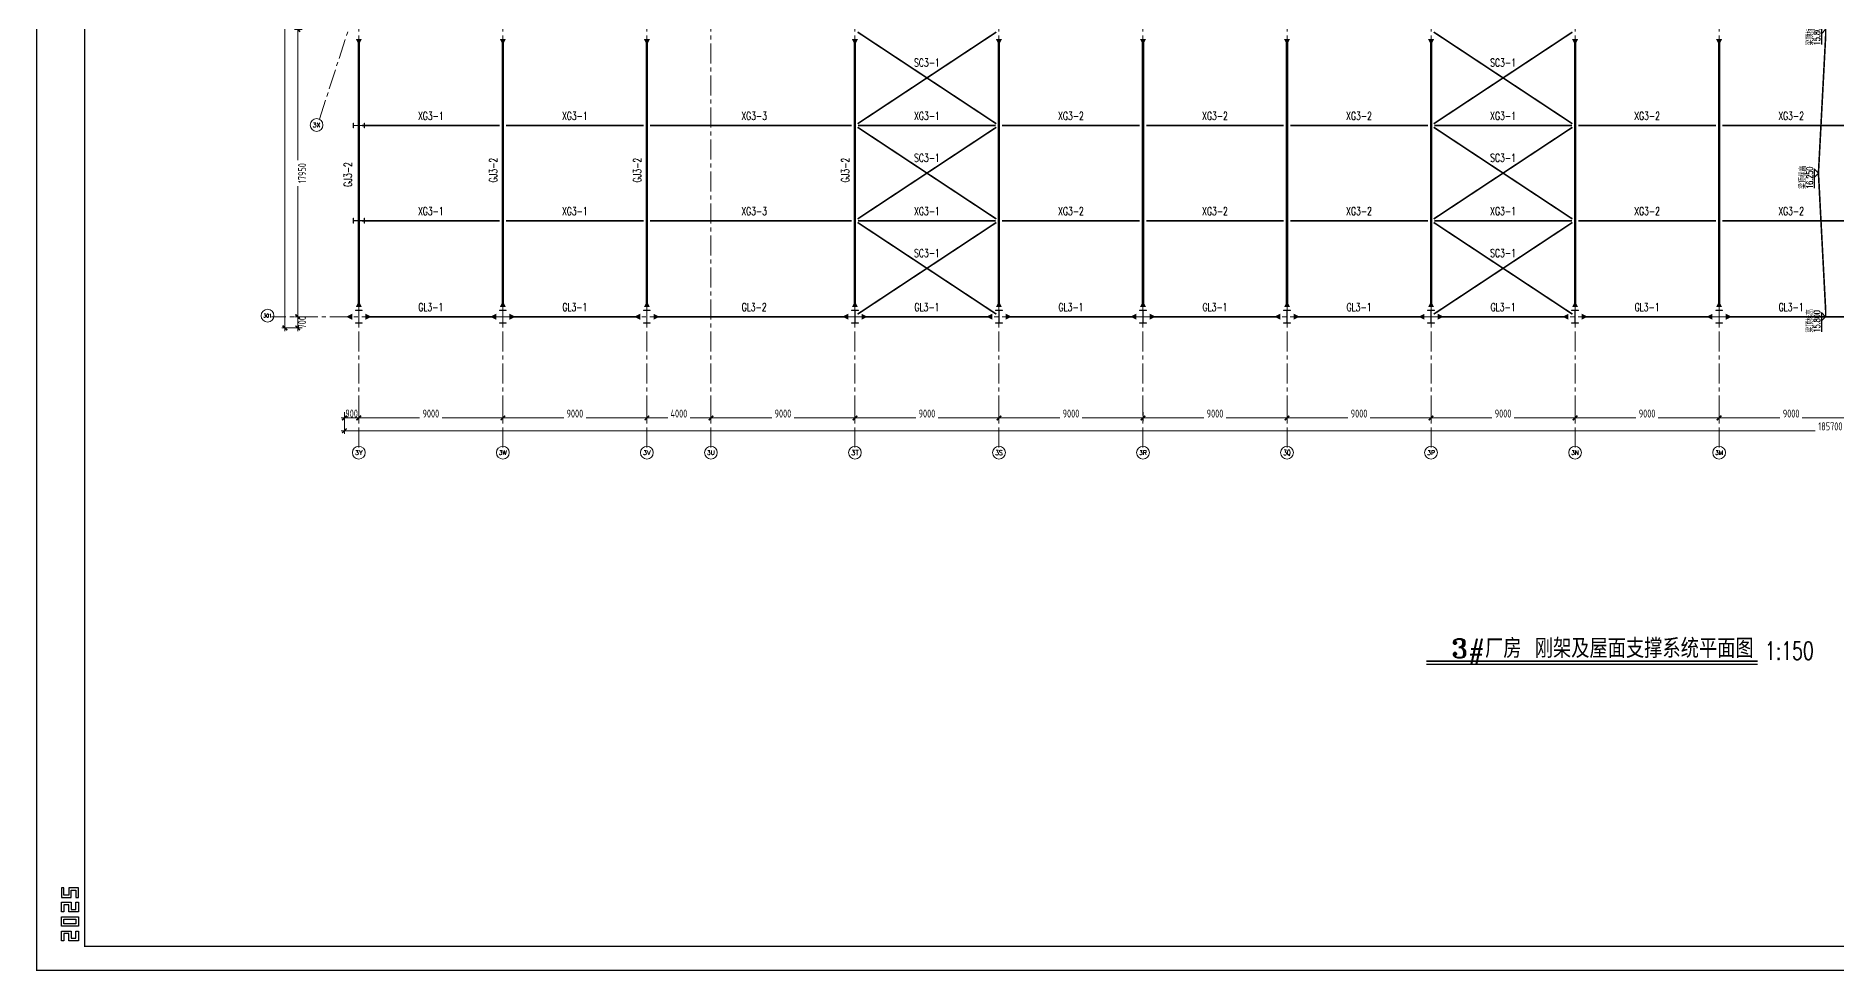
# Model space of a CAD drawing. Extents: x -1201378 to 2367219, y -619313 to 244905.
# Drawn here: x 312071 to 424606, y -296140 to -237704 of the extents above; entities that cross this region are included whole.
import ezdxf
from ezdxf.enums import TextEntityAlignment as Align

# ---------------------------------------------------------------- set-up
doc = ezdxf.new("R2010")
doc.units = 0
doc.header["$LTSCALE"] = 1000
doc.linetypes.add('CENTER', pattern=[2, 1.25, -0.25, 0.25, -0.25])
doc.layers.get('0').update_dxf_attribs({"linetype": 'CONTINUOUS'})
doc.layers.get('Defpoints').update_dxf_attribs({"linetype": 'CONTINUOUS'})
for name, color, linetype in [('0-cxFrame', 155, 'CONTINUOUS'), ('A-WINDOW', 140, 'CONTINUOUS'), ('S-BG', 131, 'CONTINUOUS'), ('S-TEXT', 21, 'CONTINUOUS')]:
    doc.layers.add(name, color=color, linetype=linetype)
for name, color, linetype, lineweight in [('0-cxText', 131, 'CONTINUOUS', 25), ('S-axis', 111, 'CONTINUOUS', 0), ('S-bea', 40, 'CONTINUOUS', 0), ('S-col', 2, 'CONTINUOUS', 0), ('S-dote', 5, 'CENTER', 0), ('THIN', 7, 'CONTINUOUS', 0), ('柱间支撑', 6, 'CENTER', 0), ('梁', 4, 'CONTINUOUS', 18)]:
    doc.layers.add(name, color=color, linetype=linetype, lineweight=lineweight)
doc.styles.add('_TCH_AXIS', font='COMPLEX', dxfattribs={"bigfont": 'GBCBIG'})
doc.styles.add('cx_tuming', font='simhei.ttf')
doc.styles.add('cx_tuqian1', font='')
doc.styles.add('SS1', font='tj-romans1.shx', dxfattribs={"width": 0.7, "bigfont": 'tj-hztxt1.shx'})
doc.styles.add('TKZ1', font='tjromant.shx', dxfattribs={"width": 0.7, "bigfont": 'tjhts.shx'})
doc.styles.add('TSSD_Dimension', font='tssdeng.shx', dxfattribs={"width": 0.7, "bigfont": 'hztxt.shx'})
doc.styles.add('TSSD_Rein', font='tj-romans1.shx', dxfattribs={"width": 0.7, "bigfont": 'tj-hztxt.shx'})
doc.styles.add('黑体', font='simhei.ttf', dxfattribs={"width": 0.8})
doc.styles.get('cx_tuqian1').set_extended_font_data('SimSun')
doc.dimstyles.new('TSSD_200_200', dxfattribs={"dimtxt": 500, "dimasz": 200, "dimexe": 200, "dimexo": 500, "dimgap": 200, "dimtad": 1, "dimdec": 0, "dimzin": 0, "dimdsep": 46, "dimtxsty": 'TSSD_Dimension', "dimblk": 'ARCHTICK', "dimcen": 0, "dimdle": 200, "dimclrt": 7, "dimadec": 0, "dimazin": 0, "dimtfac": 1, "dimtdec": 0, "dimtix": 1, "dimtmove": 2, "dimatfit": 3, "dimfxl": 1, "dimtolj": 1, "dimtzin": 0, "dimarcsym": 0})

# ---------------------------------------------------------------- blocks, each defined once
blk = doc.blocks.new('w42343243')
at = {"layer": 'S-col'}
blk.add_lwpolyline([(-165069, 621020), (-164639, 621020), (-164639, 621002), (-164848, 621002), (-164848, 620238), (-164639, 620238), (-164639, 620220), (-165069, 620220), (-165069, 620238), (-164860, 620238), (-164860, 621002), (-165069, 621002)], close=True, dxfattribs=at)
blk = doc.blocks.new('42343')
at = {"layer": 'A-WINDOW'}
for p in [(-148000, -71700), (-139000, -71700), (-130000, -71700), (-117000, -71700), (-108000, -71700), (-99000, -71700), (-90000, -71700), (-81000, -71700), (-72000, -71700), (-63000, -71700)]:
    blk.add_blockref('w42343243', p, dxfattribs=at)
blk = doc.blocks.new('_ArchTick')
at = {"color": 0, "linetype": 'ByBlock', "const_width": 0.5}
blk.add_lwpolyline([(-0.71, -0.71), (0.71, 0.71)], dxfattribs=at)
blk = doc.blocks.new('*D486')
at = {"layer": 'Defpoints', "color": 0, "transparency": 16777216}
for p in [(-268658, -360718), (-267758, -360718), (-267758, -361576)]:
    blk.add_point(p, dxfattribs=at)
at = {"layer": 'S-axis', "color": 0, "lineweight": -2, "transparency": 16777216}
for p, q in [((-268658, -361218), (-268658, -361776)), ((-267758, -361218), (-267758, -361776)), ((-268858, -361576), (-267558, -361576))]:
    blk.add_line(p, q, dxfattribs=at)
at = {"layer": 'S-axis', "color": 0, "lineweight": -2, "transparency": 16777216, "xscale": 200, "yscale": 200, "zscale": 200, "rotation": 180}
blk.add_blockref('_ArchTick', (-268658, -361576), dxfattribs=at)
at = {"layer": 'S-axis', "color": 0, "lineweight": -2, "transparency": 16777216, "xscale": 200, "yscale": 200, "zscale": 200}
blk.add_blockref('_ArchTick', (-267758, -361576), dxfattribs=at)
at = {"layer": 'S-axis', "color": 7, "transparency": 16777216, "insert": (-268208, -361301), "char_height": 500, "attachment_point": 5, "style": 'TSSD_Dimension'}
blk.add_mtext('\\A1;900', dxfattribs=at)
blk = doc.blocks.new('*D487')
at = {"layer": 'Defpoints', "color": 0, "transparency": 16777216}
for p in [(-267758, -360718), (-258758, -360718), (-258758, -361576)]:
    blk.add_point(p, dxfattribs=at)
at = {"layer": 'S-axis', "color": 0, "lineweight": -2, "transparency": 16777216}
for p, q in [((-267758, -361218), (-267758, -361776)), ((-258758, -361218), (-258758, -361776)), ((-267958, -361576), (-263957, -361576)), ((-258558, -361576), (-262560, -361576))]:
    blk.add_line(p, q, dxfattribs=at)
at = {"layer": 'S-axis', "color": 0, "lineweight": -2, "transparency": 16777216, "xscale": 200, "yscale": 200, "zscale": 200, "rotation": 180}
blk.add_blockref('_ArchTick', (-267758, -361576), dxfattribs=at)
at = {"layer": 'S-axis', "color": 0, "lineweight": -2, "transparency": 16777216, "xscale": 200, "yscale": 200, "zscale": 200}
blk.add_blockref('_ArchTick', (-258758, -361576), dxfattribs=at)
at = {"layer": 'S-axis', "color": 7, "transparency": 16777216, "insert": (-263258, -361301), "char_height": 500, "attachment_point": 5, "style": 'TSSD_Dimension'}
blk.add_mtext('\\A1;9000', dxfattribs=at)
blk = doc.blocks.new('*D488')
at = {"layer": 'Defpoints', "color": 0, "transparency": 16777216}
for p in [(-258758, -360718), (-249758, -360718), (-249758, -361576)]:
    blk.add_point(p, dxfattribs=at)
at = {"layer": 'S-axis', "color": 0, "lineweight": -2, "transparency": 16777216}
for p, q in [((-258758, -361218), (-258758, -361776)), ((-249758, -361218), (-249758, -361776)), ((-258958, -361576), (-254957, -361576)), ((-249558, -361576), (-253560, -361576))]:
    blk.add_line(p, q, dxfattribs=at)
at = {"layer": 'S-axis', "color": 0, "lineweight": -2, "transparency": 16777216, "xscale": 200, "yscale": 200, "zscale": 200, "rotation": 180}
blk.add_blockref('_ArchTick', (-258758, -361576), dxfattribs=at)
at = {"layer": 'S-axis', "color": 0, "lineweight": -2, "transparency": 16777216, "xscale": 200, "yscale": 200, "zscale": 200}
blk.add_blockref('_ArchTick', (-249758, -361576), dxfattribs=at)
at = {"layer": 'S-axis', "color": 7, "transparency": 16777216, "insert": (-254258, -361301), "char_height": 500, "attachment_point": 5, "style": 'TSSD_Dimension'}
blk.add_mtext('\\A1;9000', dxfattribs=at)
blk = doc.blocks.new('*D489')
at = {"layer": 'Defpoints', "color": 0, "transparency": 16777216}
for p in [(-249758, -360718), (-245758, -360718), (-245758, -361576)]:
    blk.add_point(p, dxfattribs=at)
at = {"layer": 'S-axis', "color": 0, "lineweight": -2, "transparency": 16777216}
for p, q in [((-249758, -361218), (-249758, -361776)), ((-245758, -361218), (-245758, -361776)), ((-249958, -361576), (-248457, -361576)), ((-245558, -361576), (-247060, -361576))]:
    blk.add_line(p, q, dxfattribs=at)
at = {"layer": 'S-axis', "color": 0, "lineweight": -2, "transparency": 16777216, "xscale": 200, "yscale": 200, "zscale": 200, "rotation": 180}
blk.add_blockref('_ArchTick', (-249758, -361576), dxfattribs=at)
at = {"layer": 'S-axis', "color": 0, "lineweight": -2, "transparency": 16777216, "xscale": 200, "yscale": 200, "zscale": 200}
blk.add_blockref('_ArchTick', (-245758, -361576), dxfattribs=at)
at = {"layer": 'S-axis', "color": 7, "transparency": 16777216, "insert": (-247758, -361301), "char_height": 500, "attachment_point": 5, "style": 'TSSD_Dimension'}
blk.add_mtext('\\A1;4000', dxfattribs=at)
blk = doc.blocks.new('*D490')
at = {"layer": 'Defpoints', "color": 0, "transparency": 16777216}
for p in [(-245758, -360718), (-236758, -360718), (-236758, -361576)]:
    blk.add_point(p, dxfattribs=at)
at = {"layer": 'S-axis', "color": 0, "lineweight": -2, "transparency": 16777216}
for p, q in [((-245758, -361218), (-245758, -361776)), ((-236758, -361218), (-236758, -361776)), ((-245958, -361576), (-241957, -361576)), ((-236558, -361576), (-240560, -361576))]:
    blk.add_line(p, q, dxfattribs=at)
at = {"layer": 'S-axis', "color": 0, "lineweight": -2, "transparency": 16777216, "xscale": 200, "yscale": 200, "zscale": 200, "rotation": 180}
blk.add_blockref('_ArchTick', (-245758, -361576), dxfattribs=at)
at = {"layer": 'S-axis', "color": 0, "lineweight": -2, "transparency": 16777216, "xscale": 200, "yscale": 200, "zscale": 200}
blk.add_blockref('_ArchTick', (-236758, -361576), dxfattribs=at)
at = {"layer": 'S-axis', "color": 7, "transparency": 16777216, "insert": (-241258, -361301), "char_height": 500, "attachment_point": 5, "style": 'TSSD_Dimension'}
blk.add_mtext('\\A1;9000', dxfattribs=at)
blk = doc.blocks.new('*D491')
at = {"layer": 'Defpoints', "color": 0, "transparency": 16777216}
for p in [(-236758, -360718), (-227758, -360718), (-227758, -361576)]:
    blk.add_point(p, dxfattribs=at)
at = {"layer": 'S-axis', "color": 0, "lineweight": -2, "transparency": 16777216}
for p, q in [((-236758, -361218), (-236758, -361776)), ((-227758, -361218), (-227758, -361776)), ((-236958, -361576), (-232957, -361576)), ((-227558, -361576), (-231560, -361576))]:
    blk.add_line(p, q, dxfattribs=at)
at = {"layer": 'S-axis', "color": 0, "lineweight": -2, "transparency": 16777216, "xscale": 200, "yscale": 200, "zscale": 200, "rotation": 180}
blk.add_blockref('_ArchTick', (-236758, -361576), dxfattribs=at)
at = {"layer": 'S-axis', "color": 0, "lineweight": -2, "transparency": 16777216, "xscale": 200, "yscale": 200, "zscale": 200}
blk.add_blockref('_ArchTick', (-227758, -361576), dxfattribs=at)
at = {"layer": 'S-axis', "color": 7, "transparency": 16777216, "insert": (-232258, -361301), "char_height": 500, "attachment_point": 5, "style": 'TSSD_Dimension'}
blk.add_mtext('\\A1;9000', dxfattribs=at)
blk = doc.blocks.new('*D492')
at = {"layer": 'Defpoints', "color": 0, "transparency": 16777216}
for p in [(-227758, -360718), (-218758, -360718), (-218758, -361576)]:
    blk.add_point(p, dxfattribs=at)
at = {"layer": 'S-axis', "color": 0, "lineweight": -2, "transparency": 16777216}
for p, q in [((-227758, -361218), (-227758, -361776)), ((-218758, -361218), (-218758, -361776)), ((-227958, -361576), (-223957, -361576)), ((-218558, -361576), (-222560, -361576))]:
    blk.add_line(p, q, dxfattribs=at)
at = {"layer": 'S-axis', "color": 0, "lineweight": -2, "transparency": 16777216, "xscale": 200, "yscale": 200, "zscale": 200, "rotation": 180}
blk.add_blockref('_ArchTick', (-227758, -361576), dxfattribs=at)
at = {"layer": 'S-axis', "color": 0, "lineweight": -2, "transparency": 16777216, "xscale": 200, "yscale": 200, "zscale": 200}
blk.add_blockref('_ArchTick', (-218758, -361576), dxfattribs=at)
at = {"layer": 'S-axis', "color": 7, "transparency": 16777216, "insert": (-223258, -361301), "char_height": 500, "attachment_point": 5, "style": 'TSSD_Dimension'}
blk.add_mtext('\\A1;9000', dxfattribs=at)
blk = doc.blocks.new('*D493')
at = {"layer": 'Defpoints', "color": 0, "transparency": 16777216}
for p in [(-218758, -360718), (-209758, -360718), (-209758, -361576)]:
    blk.add_point(p, dxfattribs=at)
at = {"layer": 'S-axis', "color": 0, "lineweight": -2, "transparency": 16777216}
for p, q in [((-218758, -361218), (-218758, -361776)), ((-209758, -361218), (-209758, -361776)), ((-218958, -361576), (-214957, -361576)), ((-209558, -361576), (-213560, -361576))]:
    blk.add_line(p, q, dxfattribs=at)
at = {"layer": 'S-axis', "color": 0, "lineweight": -2, "transparency": 16777216, "xscale": 200, "yscale": 200, "zscale": 200, "rotation": 180}
blk.add_blockref('_ArchTick', (-218758, -361576), dxfattribs=at)
at = {"layer": 'S-axis', "color": 0, "lineweight": -2, "transparency": 16777216, "xscale": 200, "yscale": 200, "zscale": 200}
blk.add_blockref('_ArchTick', (-209758, -361576), dxfattribs=at)
at = {"layer": 'S-axis', "color": 7, "transparency": 16777216, "insert": (-214258, -361301), "char_height": 500, "attachment_point": 5, "style": 'TSSD_Dimension'}
blk.add_mtext('\\A1;9000', dxfattribs=at)
blk = doc.blocks.new('*D494')
at = {"layer": 'Defpoints', "color": 0, "transparency": 16777216}
for p in [(-209758, -360718), (-200758, -360718), (-200758, -361576)]:
    blk.add_point(p, dxfattribs=at)
at = {"layer": 'S-axis', "color": 0, "lineweight": -2, "transparency": 16777216}
for p, q in [((-209758, -361218), (-209758, -361776)), ((-200758, -361218), (-200758, -361776)), ((-209958, -361576), (-205957, -361576)), ((-200558, -361576), (-204560, -361576))]:
    blk.add_line(p, q, dxfattribs=at)
at = {"layer": 'S-axis', "color": 0, "lineweight": -2, "transparency": 16777216, "xscale": 200, "yscale": 200, "zscale": 200, "rotation": 180}
blk.add_blockref('_ArchTick', (-209758, -361576), dxfattribs=at)
at = {"layer": 'S-axis', "color": 0, "lineweight": -2, "transparency": 16777216, "xscale": 200, "yscale": 200, "zscale": 200}
blk.add_blockref('_ArchTick', (-200758, -361576), dxfattribs=at)
at = {"layer": 'S-axis', "color": 7, "transparency": 16777216, "insert": (-205258, -361301), "char_height": 500, "attachment_point": 5, "style": 'TSSD_Dimension'}
blk.add_mtext('\\A1;9000', dxfattribs=at)
blk = doc.blocks.new('*D495')
at = {"layer": 'Defpoints', "color": 0, "transparency": 16777216}
for p in [(-200758, -360718), (-191758, -360718), (-191758, -361576)]:
    blk.add_point(p, dxfattribs=at)
at = {"layer": 'S-axis', "color": 0, "lineweight": -2, "transparency": 16777216}
for p, q in [((-200758, -361218), (-200758, -361776)), ((-191758, -361218), (-191758, -361776)), ((-200958, -361576), (-196957, -361576)), ((-191558, -361576), (-195560, -361576))]:
    blk.add_line(p, q, dxfattribs=at)
at = {"layer": 'S-axis', "color": 0, "lineweight": -2, "transparency": 16777216, "xscale": 200, "yscale": 200, "zscale": 200, "rotation": 180}
blk.add_blockref('_ArchTick', (-200758, -361576), dxfattribs=at)
at = {"layer": 'S-axis', "color": 0, "lineweight": -2, "transparency": 16777216, "xscale": 200, "yscale": 200, "zscale": 200}
blk.add_blockref('_ArchTick', (-191758, -361576), dxfattribs=at)
at = {"layer": 'S-axis', "color": 7, "transparency": 16777216, "insert": (-196258, -361301), "char_height": 500, "attachment_point": 5, "style": 'TSSD_Dimension'}
blk.add_mtext('\\A1;9000', dxfattribs=at)
blk = doc.blocks.new('*D496')
at = {"layer": 'Defpoints', "color": 0, "transparency": 16777216}
for p in [(-191758, -360718), (-182758, -360718), (-182758, -361576)]:
    blk.add_point(p, dxfattribs=at)
at = {"layer": 'S-axis', "color": 0, "lineweight": -2, "transparency": 16777216}
for p, q in [((-191758, -361218), (-191758, -361776)), ((-182758, -361218), (-182758, -361776)), ((-191958, -361576), (-187957, -361576)), ((-182558, -361576), (-186560, -361576))]:
    blk.add_line(p, q, dxfattribs=at)
at = {"layer": 'S-axis', "color": 0, "lineweight": -2, "transparency": 16777216, "xscale": 200, "yscale": 200, "zscale": 200, "rotation": 180}
blk.add_blockref('_ArchTick', (-191758, -361576), dxfattribs=at)
at = {"layer": 'S-axis', "color": 0, "lineweight": -2, "transparency": 16777216, "xscale": 200, "yscale": 200, "zscale": 200}
blk.add_blockref('_ArchTick', (-182758, -361576), dxfattribs=at)
at = {"layer": 'S-axis', "color": 7, "transparency": 16777216, "insert": (-187258, -361301), "char_height": 500, "attachment_point": 5, "style": 'TSSD_Dimension'}
blk.add_mtext('\\A1;9000', dxfattribs=at)
blk = doc.blocks.new('*D497')
at = {"layer": 'Defpoints', "color": 0, "transparency": 16777216}
for p in [(-182758, -360718), (-173758, -360718), (-173758, -361576)]:
    blk.add_point(p, dxfattribs=at)
at = {"layer": 'S-axis', "color": 0, "lineweight": -2, "transparency": 16777216}
for p, q in [((-182758, -361218), (-182758, -361776)), ((-173758, -361218), (-173758, -361776)), ((-182958, -361576), (-178957, -361576)), ((-173558, -361576), (-177560, -361576))]:
    blk.add_line(p, q, dxfattribs=at)
at = {"layer": 'S-axis', "color": 0, "lineweight": -2, "transparency": 16777216, "xscale": 200, "yscale": 200, "zscale": 200, "rotation": 180}
blk.add_blockref('_ArchTick', (-182758, -361576), dxfattribs=at)
at = {"layer": 'S-axis', "color": 0, "lineweight": -2, "transparency": 16777216, "xscale": 200, "yscale": 200, "zscale": 200}
blk.add_blockref('_ArchTick', (-173758, -361576), dxfattribs=at)
at = {"layer": 'S-axis', "color": 7, "transparency": 16777216, "insert": (-178258, -361301), "char_height": 500, "attachment_point": 5, "style": 'TSSD_Dimension'}
blk.add_mtext('\\A1;9000', dxfattribs=at)
blk = doc.blocks.new('*D519')
at = {"layer": 'Defpoints', "color": 0, "transparency": 16777216}
for p in [(-270790, -337298), (-271576, -355248), (-270790, -355248)]:
    blk.add_point(p, dxfattribs=at)
at = {"layer": 'S-axis', "color": 0, "lineweight": -2, "transparency": 16777216}
for p, q in [((-271290, -337298), (-271776, -337298)), ((-271576, -337098), (-271576, -345467)), ((-271576, -355448), (-271576, -347079)), ((-271290, -355248), (-271776, -355248))]:
    blk.add_line(p, q, dxfattribs=at)
at = {"layer": 'S-axis', "color": 0, "lineweight": -2, "transparency": 16777216, "xscale": 200, "yscale": 200, "zscale": 200}
for p, rotation in [((-271576, -337298), 90), ((-271576, -355248), 270)]:
    blk.add_blockref('_ArchTick', p, dxfattribs=dict(at, rotation=rotation))
at = {"layer": 'S-axis', "color": 7, "transparency": 16777216, "insert": (-271301, -346273), "char_height": 500, "attachment_point": 5, "rotation": 90, "style": 'TSSD_Dimension'}
blk.add_mtext('\\A1;17950', dxfattribs=at)
blk = doc.blocks.new('*D520')
at = {"layer": 'Defpoints', "color": 0, "transparency": 16777216}
for p in [(-270790, -355248), (-271576, -355948), (-270790, -355948)]:
    blk.add_point(p, dxfattribs=at)
at = {"layer": 'S-axis', "color": 0, "lineweight": -2, "transparency": 16777216}
for p, q in [((-271290, -355248), (-271776, -355248)), ((-271576, -355048), (-271576, -356148)), ((-271290, -355948), (-271776, -355948))]:
    blk.add_line(p, q, dxfattribs=at)
at = {"layer": 'S-axis', "color": 0, "lineweight": -2, "transparency": 16777216, "xscale": 200, "yscale": 200, "zscale": 200}
for p, rotation in [((-271576, -355248), 90), ((-271576, -355948), 270)]:
    blk.add_blockref('_ArchTick', p, dxfattribs=dict(at, rotation=rotation))
at = {"layer": 'S-axis', "color": 7, "transparency": 16777216, "insert": (-271301, -355598), "char_height": 500, "attachment_point": 5, "rotation": 90, "style": 'TSSD_Dimension'}
blk.add_mtext('\\A1;700', dxfattribs=at)
blk = doc.blocks.new('*D458')
at = {"layer": 'Defpoints', "color": 0, "transparency": 16777216}
for p in [(-268658, -360818), (-82958, -360818), (-82958, -362376)]:
    blk.add_point(p, dxfattribs=at)
at = {"layer": 'S-axis', "color": 0, "lineweight": -2, "transparency": 16777216}
for p, q in [((-268658, -361318), (-268658, -362576)), ((-82958, -361318), (-82958, -362576)), ((-268858, -362376), (-176749, -362376)), ((-82758, -362376), (-174868, -362376))]:
    blk.add_line(p, q, dxfattribs=at)
at = {"layer": 'S-axis', "color": 0, "lineweight": -2, "transparency": 16777216, "xscale": 200, "yscale": 200, "zscale": 200, "rotation": 180}
blk.add_blockref('_ArchTick', (-268658, -362376), dxfattribs=at)
at = {"layer": 'S-axis', "color": 0, "lineweight": -2, "transparency": 16777216, "xscale": 200, "yscale": 200, "zscale": 200}
blk.add_blockref('_ArchTick', (-82958, -362376), dxfattribs=at)
at = {"layer": 'S-axis', "color": 7, "transparency": 16777216, "insert": (-175808, -362101), "char_height": 500, "attachment_point": 5, "style": 'TSSD_Dimension'}
blk.add_mtext('\\A1;185700', dxfattribs=at)
blk = doc.blocks.new('*D459')
at = {"layer": 'Defpoints', "color": 0, "transparency": 16777216}
for p in [(-270890, -282748), (-272376, -355948), (-270890, -355948)]:
    blk.add_point(p, dxfattribs=at)
at = {"layer": 'S-axis', "color": 0, "lineweight": -2, "transparency": 16777216}
for p, q in [((-271390, -282748), (-272576, -282748)), ((-272376, -282548), (-272376, -318516)), ((-272376, -356148), (-272376, -320181)), ((-271390, -355948), (-272576, -355948))]:
    blk.add_line(p, q, dxfattribs=at)
at = {"layer": 'S-axis', "color": 0, "lineweight": -2, "transparency": 16777216, "xscale": 200, "yscale": 200, "zscale": 200}
for p, rotation in [((-272376, -282748), 90), ((-272376, -355948), 270)]:
    blk.add_blockref('_ArchTick', p, dxfattribs=dict(at, rotation=rotation))
at = {"layer": 'S-axis', "color": 7, "transparency": 16777216, "insert": (-272101, -319348), "char_height": 500, "attachment_point": 5, "rotation": 90, "style": 'TSSD_Dimension'}
blk.add_mtext('\\A1;73200', dxfattribs=at)
blk = doc.blocks.new('TK22.A0 L(Dragon)')
at = {"layer": '0-cxFrame', "color": 7, "const_width": 0.5}
blk.add_lwpolyline([(0, 0), (-1486, 0), (-1486, 841), (0, 841)], close=True, dxfattribs=at)
at = {"layer": '0-cxFrame', "const_width": 0.5}
blk.add_lwpolyline([(-80, 10), (-1466, 10), (-1466, 831), (-80, 831)], close=True, dxfattribs=at)
at = {"layer": 'Defpoints', "color": 2}
for points in [[(-1474.6, 34.37), (-1475.6, 34.37), (-1475.6, 30.37), (-1471.6, 30.37), (-1471.6, 33.37), (-1469.6, 33.37), (-1469.6, 30.37), (-1468.6, 30.37), (-1468.6, 34.37), (-1472.6, 34.37), (-1472.6, 31.37), (-1474.6, 31.37), (-1474.6, 34.37)], [(-1474.6, 24.37), (-1475.6, 24.37), (-1475.6, 28.37), (-1471.6, 28.37), (-1471.6, 25.37), (-1469.6, 25.37), (-1469.6, 28.37), (-1468.6, 28.37), (-1468.6, 24.37), (-1472.6, 24.37), (-1472.6, 27.37), (-1474.6, 27.37), (-1474.6, 24.37)], [(-1474.6, 12.37), (-1475.6, 12.37), (-1475.6, 16.37), (-1471.6, 16.37), (-1471.6, 13.37), (-1469.6, 13.37), (-1469.6, 16.37), (-1468.6, 16.37), (-1468.6, 12.37), (-1472.6, 12.37), (-1472.6, 15.37), (-1474.6, 15.37), (-1474.6, 12.37)]]:
    blk.add_lwpolyline(points, dxfattribs=at)
for points in [[(-1475.6, 18.37), (-1475.6, 22.37), (-1468.6, 22.37), (-1468.6, 18.37)], [(-1474.6, 19.37), (-1474.6, 21.37), (-1469.6, 21.37), (-1469.6, 19.37)]]:
    blk.add_lwpolyline(points, close=True, dxfattribs=at)
at = {"style": '黑体', "flags": 4}
blk.add_attdef('图幅', text='', height=3.3, dxfattribs=at).set_placement((-40, 3), align=Align.RIGHT)
at = {"layer": '0-cxText', "flags": 4}
for tag, height, style, p in [('建设单位', 3.5, 'cx_tuming', (-45, 240)), ('项目名称', 3.5, 'cx_tuming', (-45, 210)), ('子项名称', 3.5, 'cx_tuming', (-45, 180)), ('工程编号', 3.3, 'cx_tuqian1', (-35, 165)), ('图名1', 3.5, 'cx_tuming', (-45, 87)), ('图名2', 3.5, 'cx_tuming', (-45, 79)), ('图名3', 3.5, 'cx_tuming', (-45, 71)), ('出图日期', 3.3, 'cx_tuqian1', (-39, 60)), ('专业', 3.3, 'cx_tuqian1', (-55, 52)), ('图号', 3.3, 'cx_tuqian1', (-55, 44)), ('版次', 3.3, 'cx_tuqian1', (-20, 44))]:
    blk.add_attdef(tag, text='', height=height, dxfattribs=dict(at, style=style)).set_placement(p, align=Align.MIDDLE)
at = {"layer": 'Defpoints', "color": 6, "flags": 4}
for tag, height, style, p in [('tufu', 3.3, '黑体', (-12, 12)), ('dwfname', 4, 'cx_tuqian1', (-80, 3))]:
    blk.add_attdef(tag, text='', height=height, dxfattribs=dict(at, style=style)).set_placement(p, align=Align.RIGHT)
blk = doc.blocks.new('nt66')
at = {"layer": 'S-col'}
blk.add_lwpolyline([(-195790, 766820), (-195490, 766820), (-195490, 766808), (-195636, 766808), (-195636, 766132), (-195490, 766132), (-195490, 766120), (-195790, 766120), (-195790, 766132), (-195644, 766132), (-195644, 766808), (-195790, 766808)], close=True, dxfattribs=at)
blk = doc.blocks.new('3号厂房标高')
at = {"layer": 'S-BG', "const_width": 100}
blk.add_lwpolyline([(568664, -255248), (568664, -254848), (568214, -246273), (568664, -237698), (568664, -236898), (568214, -228323), (568664, -219748), (568664, -218948), (568214, -210373), (568664, -201798), (568664, -200998), (568214, -192423), (568664, -183848), (568664, -183448)], dxfattribs=at)
at = {"layer": 'S-BG'}
for points in [[(568397, -183715), (568664, -183448), (568397, -183182), (568397, -184388)], [(567947, -192690), (568214, -192423), (567947, -192157), (567947, -193363)], [(568397, -201665), (568664, -201398), (568397, -201132), (568397, -202338)], [(567947, -210640), (568214, -210373), (567947, -210107), (567947, -211313)], [(568397, -219615), (568664, -219348), (568397, -219082), (568397, -220288)], [(567947, -228590), (568214, -228323), (567947, -228057), (567947, -229263)], [(568397, -237565), (568664, -237298), (568397, -237032), (568397, -238238)], [(567947, -246540), (568214, -246273), (567947, -246007), (567947, -247213)], [(568397, -255515), (568664, -255248), (568397, -254982), (568397, -256188)]]:
    blk.add_lwpolyline(points, dxfattribs=at)
at = {"layer": 'S-BG', "style": 'SS1', "width": 0.7}
for s, p in [('梁顶标高', (567893, -184433, 0)), ('15.800', (568320, -184433, 0)), ('梁顶标高', (567443, -193408, 0)), ('16.250', (567870, -193408, 0)), ('梁顶标高', (567893, -202383, 0)), ('15.800', (568320, -202383, 0)), ('梁顶标高', (567443, -211358, 0)), ('16.250', (567870, -211358, 0)), ('梁顶标高', (567893, -220333, 0)), ('15.800', (568320, -220333, 0)), ('梁顶标高', (567443, -229308, 0)), ('16.250', (567870, -229308, 0)), ('梁顶标高', (567893, -238283, 0)), ('15.800', (568320, -238283, 0)), ('梁顶标高', (567443, -247258, 0)), ('16.250', (567870, -247258, 0)), ('梁顶标高', (567893, -256233, 0)), ('15.800', (568320, -256233, 0))]:
    blk.add_text(s, height=400, rotation=90, dxfattribs=at).set_placement(p)
blk = doc.blocks.new('3#轴网')
at = {"layer": 'S-axis'}
for centre in [(-270397.6, -343266.6), (-273461.5, -355183.9), (-267758.5, -363744.2), (-258758.5, -363744.2), (-249758.5, -363744.2), (-245758.5, -363744.2), (-236758.5, -363744.2), (-227758.5, -363744.2), (-218758.5, -363744.2), (-209758.5, -363744.2), (-200758.5, -363744.2), (-191758.5, -363744.2), (-182758.5, -363744.2)]:
    blk.add_circle(centre, 400, dxfattribs=at)
at = {"layer": 'S-dote'}
for p, q in [((-267758.5, -363428.2), (-267758.5, -277213.2)), ((-258758.5, -363428.2), (-258758.5, -277944.2)), ((-249758.5, -363428.2), (-249758.5, -277944.2)), ((-245758.5, -363428.2), (-245758.5, -277948.2)), ((-236758.5, -363428.2), (-236758.5, -277948.2)), ((-227758.5, -363428.2), (-227758.5, -277948.2)), ((-218758.5, -363428.2), (-218758.5, -277944.2)), ((-209758.5, -363428.2), (-209758.5, -277944.2)), ((-200758.5, -363428.2), (-200758.5, -277944.2)), ((-191758.5, -363428.2), (-191758.5, -277944.2)), ((-182758.5, -363428.2), (-182758.5, -277944.2)), ((-78316.2, -355248.2), (-273210.6, -355248.2))]:
    blk.add_line(p, q, dxfattribs=at)
blk.add_lwpolyline([(-270224.1, -342906.2), (-249758.5, -279830.8)], dxfattribs=at)
at = {"layer": 'S-axis', "style": '_TCH_AXIS'}
for s, height, p, p2 in [('3X', 276.42, (-270641.1, -343404.8), (-270154.1, -343404.8)), ('301', 224.46, (-273718, -355296.1), (-273205, -355296.1)), ('3Y', 270.86, (-268003.5, -363879.7), (-267513.4, -363879.7)), ('3W', 255.29, (-259007.7, -363871.9), (-258509.3, -363871.9)), ('3V', 276.42, (-250002, -363882.4), (-249515, -363882.4)), ('3U', 265.5, (-246005, -363877), (-245511.9, -363877)), ('3T', 294.28, (-236996.7, -363891.4), (-236520.2, -363891.4)), ('3S', 300.65, (-227994.7, -363894.5), (-227522.2, -363894.5)), ('3R', 276.42, (-219002, -363882.4), (-218515, -363882.4)), ('3P', 282.17, (-201000.3, -363885.3), (-200516.6, -363885.3)), ('3N', 270.86, (-192003.5, -363879.7), (-191513.4, -363879.7)), ('3M', 260.31, (-183006.4, -363874.4), (-182510.6, -363874.4))]:
    blk.add_text(s, height=height, dxfattribs=at).set_placement(p, p2, align=Align.FIT)
at = {"layer": 'S-axis', "style": '_TCH_AXIS', "width": 0.807692}
blk.add_text('3Q', height=333.94, dxfattribs=at).set_placement((-209983.2, -363911.2), (-209533.7, -363911.2), align=Align.FIT)
at = {"layer": 'S-axis'}
for base, p1, p2, angle, picture, middle in [((-272376.4, -355948.2), (-270890, -282748.2), (-270890, -355948.2), 270, '*D459', (-272101.4, -319348.2)), ((-271576.4, -355248.2), (-270790, -337298.2), (-270790, -355248.2), 270, '*D519', (-271301.4, -346273.2)), ((-271576.4, -355948.2), (-270790, -355248.2), (-270790, -355948.2), 270, '*D520', (-271301.4, -355598.2)), ((-267758.5, -361576), (-268658.5, -360718), (-267758.5, -360718), 0, '*D486', (-268208.5, -361301)), ((-82958.5, -362376), (-268658.5, -360818), (-82958.5, -360818), 0, '*D458', (-175808.5, -362101)), ((-258758.5, -361576), (-267758.5, -360718), (-258758.5, -360718), 0, '*D487', (-263258.5, -361301)), ((-249758.5, -361576), (-258758.5, -360718), (-249758.5, -360718), 0, '*D488', (-254258.5, -361301)), ((-245758.5, -361576), (-249758.5, -360718), (-245758.5, -360718), 0, '*D489', (-247758.5, -361301)), ((-236758.5, -361576), (-245758.5, -360718), (-236758.5, -360718), 0, '*D490', (-241258.5, -361301)), ((-227758.5, -361576), (-236758.5, -360718), (-227758.5, -360718), 0, '*D491', (-232258.5, -361301)), ((-218758.5, -361576), (-227758.5, -360718), (-218758.5, -360718), 0, '*D492', (-223258.5, -361301)), ((-209758.5, -361576), (-218758.5, -360718), (-209758.5, -360718), 0, '*D493', (-214258.5, -361301)), ((-200758.5, -361576), (-209758.5, -360718), (-200758.5, -360718), 0, '*D494', (-205258.5, -361301)), ((-191758.5, -361576), (-200758.5, -360718), (-191758.5, -360718), 0, '*D495', (-196258.5, -361301)), ((-182758.5, -361576), (-191758.5, -360718), (-182758.5, -360718), 0, '*D496', (-187258.5, -361301)), ((-173758.5, -361576), (-182758.5, -360718), (-173758.5, -360718), 0, '*D497', (-178258.5, -361301))]:
    dim = blk.add_linear_dim(base=base, p1=p1, p2=p2, angle=angle, dimstyle='TSSD_200_200', dxfattribs=at)
    dim.commit()
    dim.dimension.update_dxf_attribs({"geometry": picture, "text_midpoint": middle, "dimtype": 161})

msp = doc.modelspace()

# ---------------------------------------------------------------- linework, layer by layer
at = {"layer": 'S-bea'}
for points in [[(332241.5, -237898.2, 375, 0, 0), (332241.5, -238273.2, 375, 0, 0)], [(341241.5, -237898.2, 375, 0, 0), (341241.5, -238273.2, 375, 0, 0)], [(350241.5, -237898.2, 375, 0, 0), (350241.5, -238273.2, 375, 0, 0)], [(363241.5, -237898.2, 375, 0, 0), (363241.5, -238273.2, 375, 0, 0)], [(372241.5, -237898.2, 375, 0, 0), (372241.5, -238273.2, 375, 0, 0)], [(381241.5, -237898.2, 375, 0, 0), (381241.5, -238273.2, 375, 0, 0)], [(390241.5, -237898.2, 375, 0, 0), (390241.5, -238273.2, 375, 0, 0)], [(399241.5, -237898.2, 375, 0, 0), (399241.5, -238273.2, 375, 0, 0)], [(408241.5, -237898.2, 375, 0, 0), (408241.5, -238273.2, 375, 0, 0)], [(417241.5, -237898.2, 375, 0, 0), (417241.5, -238273.2, 375, 0, 0)], [(332241.5, -254648.2, 375, 0, 0), (332241.5, -254273.2, 375, 0, 0)], [(341241.5, -254648.2, 375, 0, 0), (341241.5, -254273.2, 375, 0, 0)], [(350241.5, -254648.2, 375, 0, 0), (350241.5, -254273.2, 375, 0, 0)], [(363241.5, -254648.2, 375, 0, 0), (363241.5, -254273.2, 375, 0, 0)], [(372241.5, -254648.2, 375, 0, 0), (372241.5, -254273.2, 375, 0, 0)], [(381241.5, -254648.2, 375, 0, 0), (381241.5, -254273.2, 375, 0, 0)], [(390241.5, -254648.2, 375, 0, 0), (390241.5, -254273.2, 375, 0, 0)], [(399241.5, -254648.2, 375, 0, 0), (399241.5, -254273.2, 375, 0, 0)], [(408241.5, -254648.2, 375, 0, 0), (408241.5, -254273.2, 375, 0, 0)], [(417241.5, -254648.2, 375, 0, 0), (417241.5, -254273.2, 375, 0, 0)], [(331826.5, -255248.2, 375, 0, 0), (331451.5, -255248.2, 375, 0, 0)], [(332656.5, -255248.2, 375, 0, 0), (333031.5, -255248.2, 375, 0, 0)], [(340826.5, -255248.2, 375, 0, 0), (340451.5, -255248.2, 375, 0, 0)], [(341656.5, -255248.2, 375, 0, 0), (342031.5, -255248.2, 375, 0, 0)], [(349826.5, -255248.2, 375, 0, 0), (349451.5, -255248.2, 375, 0, 0)], [(350656.5, -255248.2, 375, 0, 0), (351031.5, -255248.2, 375, 0, 0)], [(362826.5, -255248.2, 375, 0, 0), (362451.5, -255248.2, 375, 0, 0)], [(363656.5, -255248.2, 375, 0, 0), (364031.5, -255248.2, 375, 0, 0)], [(371826.5, -255248.2, 375, 0, 0), (371451.5, -255248.2, 375, 0, 0)], [(372656.5, -255248.2, 375, 0, 0), (373031.5, -255248.2, 375, 0, 0)], [(380826.5, -255248.2, 375, 0, 0), (380451.5, -255248.2, 375, 0, 0)], [(381656.5, -255248.2, 375, 0, 0), (382031.5, -255248.2, 375, 0, 0)], [(389826.5, -255248.2, 375, 0, 0), (389451.5, -255248.2, 375, 0, 0)], [(390656.5, -255248.2, 375, 0, 0), (391031.5, -255248.2, 375, 0, 0)], [(398826.5, -255248.2, 375, 0, 0), (398451.5, -255248.2, 375, 0, 0)], [(399656.5, -255248.2, 375, 0, 0), (400031.5, -255248.2, 375, 0, 0)], [(407826.5, -255248.2, 375, 0, 0), (407451.5, -255248.2, 375, 0, 0)], [(408656.5, -255248.2, 375, 0, 0), (409031.5, -255248.2, 375, 0, 0)], [(416826.5, -255248.2, 375, 0, 0), (416451.5, -255248.2, 375, 0, 0)], [(417656.5, -255248.2, 375, 0, 0), (418031.5, -255248.2, 375, 0, 0)]]:
    msp.add_lwpolyline(points, format="xyseb", dxfattribs=at)
at = {"layer": 'S-bea', "const_width": 150}
for points in [[(332241.5, -237898.2), (332241.5, -254648.2)], [(341241.5, -237898.2), (341241.5, -254648.2)], [(350241.5, -237898.2), (350241.5, -254648.2)], [(363241.5, -237898.2), (363241.5, -254648.2)], [(372241.5, -237898.2), (372241.5, -254648.2)], [(381241.5, -237898.2), (381241.5, -254648.2)], [(390241.5, -237898.2), (390241.5, -254648.2)], [(399241.5, -237898.2), (399241.5, -254648.2)], [(408241.5, -237898.2), (408241.5, -254648.2)], [(417241.5, -237898.2), (417241.5, -254648.2)]]:
    msp.add_lwpolyline(points, dxfattribs=at)
at = {"layer": 'S-TEXT'}
msp.add_line((398947.8, -276958.8), (419635.1, -276958.8), dxfattribs=at)
at = {"layer": 'S-TEXT', "const_width": 90}
msp.add_lwpolyline([(398947.8, -276778.8), (419640.6, -276778.8)], dxfattribs=at)
at = {"layer": '柱间支撑', "linetype": 'Continuous', "const_width": 100}
for points in [[(363408.4, -243187.9), (372074.7, -237458.5)], [(363408.4, -237458.5), (372074.7, -243187.9)], [(399408.4, -243187.9), (408074.7, -237458.5)], [(399408.4, -237458.5), (408074.7, -243187.9)], [(332441.5, -243298.2), (341041.5, -243298.2)], [(341441.5, -243298.2), (350041.5, -243298.2)], [(350441.5, -243298.2), (363041.5, -243298.2)], [(363408.4, -249137.9), (372074.7, -243408.5)], [(363408.4, -243408.5), (372074.7, -249137.9)], [(363441.5, -243298.2), (372041.5, -243298.2)], [(372441.5, -243298.2), (381041.5, -243298.2)], [(381441.5, -243298.2), (390041.5, -243298.2)], [(390441.5, -243298.2), (399041.5, -243298.2)], [(399408.4, -249137.9), (408074.7, -243408.5)], [(399408.4, -243408.5), (408074.7, -249137.9)], [(399441.5, -243298.2), (408041.5, -243298.2)], [(408441.5, -243298.2), (417041.5, -243298.2)], [(417441.5, -243298.2), (426041.5, -243298.2)], [(332441.5, -249248.2), (341041.5, -249248.2)], [(341441.5, -249248.2), (350041.5, -249248.2)], [(350441.5, -249248.2), (363041.5, -249248.2)], [(363408.4, -255087.9), (372074.7, -249358.5)], [(363408.4, -249358.5), (372074.7, -255087.9)], [(363441.5, -249248.2), (372041.5, -249248.2)], [(372441.5, -249248.2), (381041.5, -249248.2)], [(381441.5, -249248.2), (390041.5, -249248.2)], [(390441.5, -249248.2), (399041.5, -249248.2)], [(399408.4, -255087.9), (408074.7, -249358.5)], [(399408.4, -249358.5), (408074.7, -255087.9)], [(399441.5, -249248.2), (408041.5, -249248.2)], [(408441.5, -249248.2), (417041.5, -249248.2)], [(417441.5, -249248.2), (426041.5, -249248.2)]]:
    msp.add_lwpolyline(points, dxfattribs=at)
at = {"layer": '梁', "linetype": 'Continuous', "const_width": 100}
for points in [[(332656.5, -255248.2), (340826.5, -255248.2)], [(341656.5, -255248.2), (349826.5, -255248.2)], [(350656.5, -255248.2), (362826.5, -255248.2)], [(363656.5, -255248.2), (371826.5, -255248.2)], [(372656.5, -255248.2), (380826.5, -255248.2)], [(381656.5, -255248.2), (389826.5, -255248.2)], [(390656.5, -255248.2), (398826.5, -255248.2)], [(399656.5, -255248.2), (407826.5, -255248.2)], [(408656.5, -255248.2), (416826.5, -255248.2)], [(417656.5, -255248.2), (425826.5, -255248.2)]]:
    msp.add_lwpolyline(points, dxfattribs=at)

# ---------------------------------------------------------------- block references
at = {"layer": '0-cxFrame', "xscale": 150, "yscale": 150, "zscale": 150}
msp.add_blockref('TK22.A0 L(Dragon)', (535008.3, -296102.2), dxfattribs=at)
at = {"layer": 'S-axis'}
msp.add_blockref('3#轴网', (600000, 100000), dxfattribs=at)
at = {"layer": 'S-BG'}
msp.add_blockref('3号厂房标高', (-144765.6, 0), dxfattribs=at)
at = {"layer": 'S-col'}
msp.add_blockref('42343', (645095.7, -804168.2), dxfattribs=at)
at = {"layer": 'S-col', "rotation": 90}
for p in [(1098711.5, -47658.2), (1098711.5, -53608.2)]:
    msp.add_blockref('nt66', p, dxfattribs=at)

# ---------------------------------------------------------------- texts
at = {"layer": 'S-TEXT', "style": 'TKZ1'}
msp.add_text('3#厂房 刚架及屋面支撑系统平面图', height=1200, dxfattribs=at).set_placement((419400.3, -276577.8), align=Align.RIGHT)
at = {"layer": 'S-TEXT', "style": 'SS1', "width": 0.7}
msp.add_text('1:150', height=1125, dxfattribs=at).set_placement((421629.7, -276121.4), align=Align.MIDDLE)
at = {"layer": 'THIN', "style": 'TSSD_Rein', "width": 0.7}
for s, p in [('SC3-1', (367739.9, -239769.5)), ('SC3-1', (403739.9, -239769.5)), ('XG3-1', (336741.5, -243098.2)), ('XG3-1', (345741.5, -243098.2)), ('XG3-3', (356946.1, -243098.2)), ('XG3-1', (367741.5, -243098.2)), ('XG3-2', (376741.5, -243098.2)), ('XG3-2', (385741.5, -243098.2)), ('XG3-2', (394741.5, -243098.2)), ('XG3-1', (403741.5, -243098.2)), ('XG3-2', (412741.5, -243098.2)), ('XG3-2', (421741.5, -243098.2)), ('SC3-1', (367739.9, -245719.5)), ('SC3-1', (403739.9, -245719.5)), ('XG3-1', (336741.5, -249048.2)), ('XG3-1', (345741.5, -249048.2)), ('XG3-3', (356946.1, -249048.2)), ('XG3-1', (367741.5, -249048.2)), ('XG3-2', (376741.5, -249048.2)), ('XG3-2', (385741.5, -249048.2)), ('XG3-2', (394741.5, -249048.2)), ('XG3-1', (403741.5, -249048.2)), ('XG3-2', (412741.5, -249048.2)), ('XG3-2', (421741.5, -249048.2)), ('SC3-1', (367739.9, -251669.5)), ('SC3-1', (403739.9, -251669.5)), ('GL3-1', (336741.5, -255048.2)), ('GL3-1', (345741.5, -255048.2)), ('GL3-2', (356946.1, -255048.2)), ('GL3-1', (367741.5, -255048.2)), ('GL3-1', (376741.5, -255048.2)), ('GL3-1', (385741.5, -255048.2)), ('GL3-1', (394741.5, -255048.2)), ('GL3-1', (403741.5, -255048.2)), ('GL3-1', (412741.5, -255048.2)), ('GL3-1', (421741.5, -255048.2))]:
    msp.add_text(s, height=500, dxfattribs=at).set_placement(p, align=Align.BOTTOM_CENTER)
for p in [(331953.4, -246363.7), (341041.5, -246088.9), (350041.5, -246088.9), (363041.5, -246088.9)]:
    msp.add_text('GJ3-2', height=500, rotation=90, dxfattribs=at).set_placement(p, align=Align.BOTTOM_CENTER)

doc.saveas('drawing.dxf')
